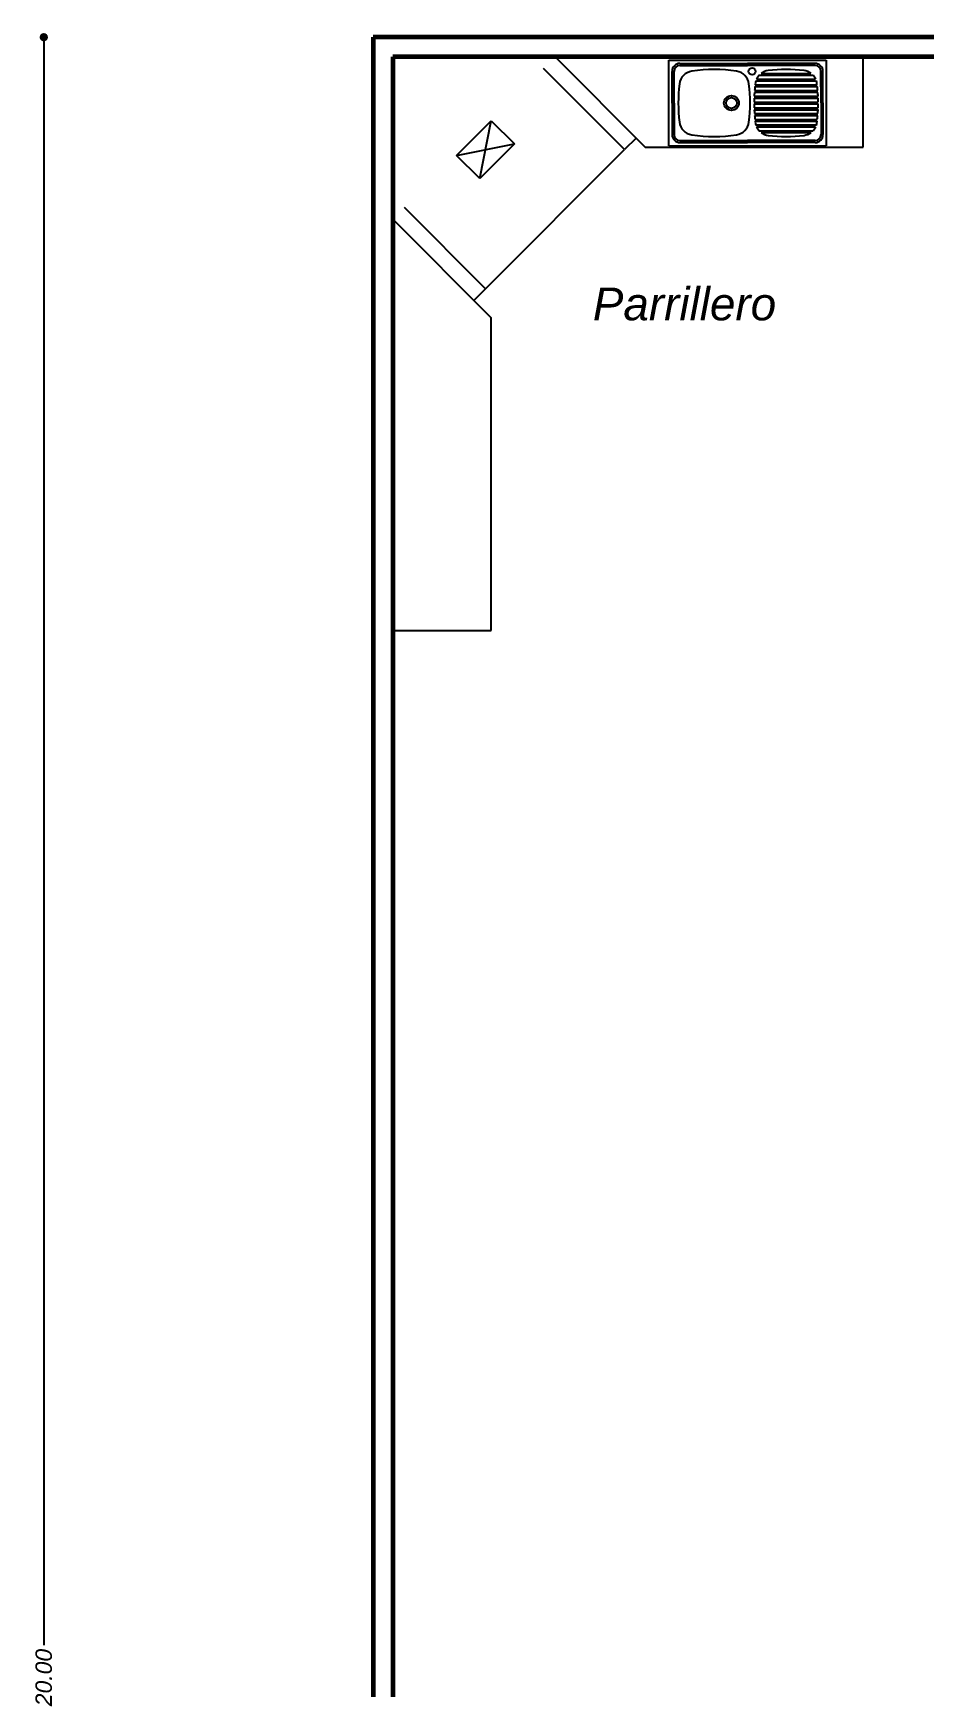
# Model space of a CAD drawing. Header units: metres. Extents: x 539 to 782, y 164 to 633.
# Drawn here: x 678.09 to 683.52, y 364.02 to 374.1 of the extents above; entities that cross this region are included whole.
import ezdxf

# ---------------------------------------------------------------- set-up
doc = ezdxf.new("R2010")
doc.units = ezdxf.units.M
doc.header["$PDMODE"] = 35
for name, color, linetype in [('Artefactos', 30, 'Continuous'), ('PISOS', 251, 'Continuous'), ('TEXTO', 134, 'Continuous')]:
    doc.layers.add(name, color=color, linetype=linetype)
doc.layers.add('cota', color=1, linetype='Continuous', lineweight=15)
doc.layers.add('MURO', color=4, linetype='Continuous', lineweight=60)
doc.styles.add('ARIAL', font='ariali.ttf')
doc.styles.add('STYLE1', font='ariali.ttf')
doc.dimstyles.new('C_50', dxfattribs={"dimscale": 0.5, "dimtxt": 0.2, "dimasz": 0.1, "dimexe": 0.1, "dimexo": 0.1, "dimgap": 0.05, "dimtad": 0, "dimzin": 4, "dimdsep": 46, "dimtxsty": 'ARIAL', "dimblk": 'DOT', "dimcen": 0.09, "dimse1": 1, "dimse2": 1, "dimclrd": 1, "dimclre": 1, "dimclrt": 2, "dimadec": 0, "dimazin": 0, "dimtfac": 1, "dimtix": 1, "dimtmove": 2, "dimatfit": 3, "dimfxl": 1, "dimtolj": 1, "dimtzin": 0, "dimarcsym": 0})

# ---------------------------------------------------------------- blocks, each defined once
blk = doc.blocks.new('LVA PLATO DE 1')
for p, q in [((-0.48, 0), (0.48, 0)), ((-0.48, -0.522), (-0.48, 0)), ((0.48, 0), (0.48, -0.522)), ((-0.46, -0.261), (-0.46, -0.068)), ((-0.448, -0.261), (-0.448, -0.068)), ((-0.412, -0.02), (0, -0.02)), ((-0.412, -0.032), (0, -0.032)), ((0.412, -0.02), (0, -0.02)), ((0.412, -0.032), (0, -0.032)), ((0.071, -0.092), (0.399, -0.092)), ((0.083, -0.081), (0.387, -0.081)), ((0.448, -0.261), (0.448, -0.068)), ((0.46, -0.261), (0.46, -0.068)), ((0.042, -0.196), (0.428, -0.196)), ((0.042, -0.196), (0.428, -0.196)), ((0.043, -0.185), (0.428, -0.185)), ((0.045, -0.161), (0.425, -0.161)), ((0.045, -0.161), (0.425, -0.161)), ((0.046, -0.151), (0.424, -0.151)), ((0.051, -0.127), (0.42, -0.127)), ((0.055, -0.116), (0.415, -0.116)), ((-0.46, -0.261), (-0.46, -0.454)), ((-0.448, -0.261), (-0.448, -0.454)), ((0.04, -0.231), (0.43, -0.231)), ((0.04, -0.255), (0.431, -0.255)), ((0.04, -0.267), (0.431, -0.267)), ((0.04, -0.291), (0.43, -0.291)), ((0.041, -0.22), (0.43, -0.22)), ((0.041, -0.302), (0.43, -0.302)), ((0.448, -0.261), (0.448, -0.454)), ((0.46, -0.261), (0.46, -0.454)), ((0.042, -0.326), (0.428, -0.326)), ((0.042, -0.326), (0.428, -0.326)), ((0.043, -0.337), (0.428, -0.337)), ((0.045, -0.361), (0.425, -0.361)), ((0.045, -0.361), (0.425, -0.361)), ((0.046, -0.371), (0.424, -0.371)), ((0.051, -0.395), (0.42, -0.395)), ((-0.412, -0.49), (0, -0.49)), ((-0.412, -0.502), (0, -0.502)), ((0.412, -0.49), (0, -0.49)), ((0.412, -0.502), (0, -0.502)), ((0.055, -0.406), (0.415, -0.406)), ((0.071, -0.43), (0.399, -0.43)), ((0.083, -0.441), (0.387, -0.441)), ((-0.48, -0.522), (0.48, -0.522)), ((-0.285, -0.522), (-0.285, -0.522))]:
    blk.add_line(p, q)
for centre, radius in [((0.028, -0.068), 0.021), ((-0.098, -0.261), 0.0456), ((-0.098, -0.261), 0.033)]:
    blk.add_circle(centre, radius)
for centre, radius, start, end in [((-0.412, -0.068), 0.048, 90, 180), ((-0.412, -0.068), 0.036, 90, 180), ((-0.326, -0.156), 0.09, 98.6781, 172.5788), ((-0.203, -0.957), 0.9, 81.3219, 98.6781), ((-0.081, -0.156), 0.09, 7.4212, 81.3219), ((0.137, -0.153), 0.09, 136.7976, 155.2972), ((0.137, -0.153), 0.09, 96.9793, 126.4305), ((0.235, -0.957), 0.9, 83.0207, 96.9793), ((0.334, -0.153), 0.09, 53.5695, 83.0207), ((0.334, -0.153), 0.09, 24.7028, 43.2024), ((0.412, -0.068), 0.048, 0, 90), ((0.412, -0.068), 0.036, 0, 90), ((0.478, -0.261), 0.9, 172.5788, 187.4212), ((-0.884, -0.261), 0.9, 352.5788, 7.4212), ((0.94, -0.261), 0.9, 175.8711, 177.4017), ((0.94, -0.261), 0.9, 173.6463, 175.1815), ((0.94, -0.261), 0.9, 172.3671, 172.954), ((0.137, -0.153), 0.09, 162.6678, 172.3671), ((0.334, -0.153), 0.09, 7.6329, 17.3322), ((-0.469, -0.261), 0.9, 7.046, 7.6329), ((-0.469, -0.261), 0.9, 4.8185, 6.3537), ((-0.469, -0.261), 0.9, 2.5983, 4.1289), ((0.94, -0.261), 0.9, 178.0898, 179.618), ((0.94, -0.261), 0.9, 180.382, 181.9102), ((0.94, -0.261), 0.9, 182.5983, 184.1289), ((-0.469, -0.261), 0.9, 355.8711, 357.4017), ((-0.469, -0.261), 0.9, 0.382, 1.9102), ((-0.469, -0.261), 0.9, 358.0898, 359.618), ((-0.326, -0.366), 0.09, 187.4212, 261.3219), ((-0.081, -0.366), 0.09, 278.6781, 352.5788), ((0.94, -0.261), 0.9, 184.8185, 186.3537), ((0.94, -0.261), 0.9, 187.046, 187.6329), ((0.137, -0.369), 0.09, 187.6329, 197.3322), ((0.334, -0.369), 0.09, 342.6678, 352.3671), ((-0.469, -0.261), 0.9, 352.3671, 352.954), ((-0.469, -0.261), 0.9, 353.6463, 355.1815), ((-0.412, -0.454), 0.048, 180, 270), ((-0.412, -0.454), 0.036, 180, 270), ((-0.203, 0.435), 0.9, 261.3219, 278.6781), ((0.137, -0.369), 0.09, 204.7028, 223.2024), ((0.137, -0.369), 0.09, 233.5695, 263.0207), ((0.235, 0.435), 0.9, 263.0207, 276.9793), ((0.334, -0.369), 0.09, 276.9793, 306.4305), ((0.334, -0.369), 0.09, 316.7976, 335.2972), ((0.412, -0.454), 0.048, 270, 0), ((0.412, -0.454), 0.036, 270, 0)]:
    blk.add_arc(centre, radius, start, end)
blk = doc.blocks.new('_Dot')
at = {"color": 0, "linetype": 'ByBlock', "lineweight": -2}
blk.add_line((-0.5, 0), (-1, 0), dxfattribs=at)
at = {"color": 0, "linetype": 'ByBlock', "const_width": 0.5}
blk.add_lwpolyline([(-0.25, 0, 1), (0.25, 0, 1)], format="xyb", close=True, dxfattribs=at)
blk = doc.blocks.new('*D210')
at = {"layer": 'cota', "color": 1, "lineweight": -2, "transparency": 16777216}
for p, q in [((678.156, 374.026), (678.156, 364.273)), ((678.156, 354.126), (678.156, 363.88))]:
    blk.add_line(p, q, dxfattribs=at)
at = {"layer": 'Defpoints', "color": 0, "transparency": 16777216}
for p in [(680.163, 374.076), (678.156, 354.076), (680.163, 354.076)]:
    blk.add_point(p, dxfattribs=at)
at = {"layer": 'cota', "color": 1, "lineweight": -2, "transparency": 16777216, "xscale": 0.05, "yscale": 0.05, "zscale": 0.05}
for p, rotation in [((678.156, 374.076), 90), ((678.156, 354.076), 270)]:
    blk.add_blockref('_Dot', p, dxfattribs=dict(at, rotation=rotation))
at = {"layer": 'cota', "color": 2, "transparency": 16777216, "insert": (678.156, 364.076), "char_height": 0.1, "attachment_point": 5, "rotation": 90, "style": 'ARIAL'}
blk.add_mtext('\\A1;20.00', dxfattribs=at)

msp = doc.modelspace()

# ---------------------------------------------------------------- linework, layer by layer
at = {"layer": 'Artefactos'}
for p, q in [((681.273, 373.956), (681.823, 373.406)), ((683.151, 373.406), (683.151, 373.956)), ((681.697, 373.391), (681.203, 373.886)), ((680.778, 373.461), (680.884, 373.567)), ((680.814, 373.214), (680.884, 373.567)), ((680.884, 373.567), (681.026, 373.426)), ((680.672, 373.355), (680.778, 373.461)), ((681.768, 373.461), (681.697, 373.391)), ((680.672, 373.355), (681.026, 373.426)), ((680.814, 373.214), (680.672, 373.355)), ((681.026, 373.426), (680.814, 373.214)), ((680.849, 372.542), (681.697, 373.391)), ((681.823, 373.406), (683.151, 373.406)), ((680.283, 372.966), (680.883, 372.366)), ((680.849, 372.542), (680.354, 373.037)), ((681.132, 372.825), (681.203, 372.896)), ((680.849, 372.542), (680.778, 372.471)), ((680.883, 370.459), (680.883, 372.366)), ((680.283, 370.459), (680.883, 370.459))]:
    msp.add_line(p, q, dxfattribs=at)
at = {"layer": 'MURO'}
for p, q in [((689.663, 374.076), (680.163, 374.076)), ((680.163, 374.076), (680.163, 369.376)), ((689.663, 373.956), (680.283, 373.956)), ((680.283, 373.956), (680.283, 369.376)), ((680.163, 369.376), (680.163, 358.076)), ((680.283, 369.376), (680.283, 358.076))]:
    msp.add_line(p, q, dxfattribs=at)
at = {"layer": 'PISOS'}
msp.add_line((680.163, 369.776), (680.163, 374.076), dxfattribs=at)

# ---------------------------------------------------------------- block references
at = {"layer": 'Artefactos', "rotation": 0.02457199156916769}
msp.add_blockref('LVA PLATO DE 1', (682.446, 373.936), dxfattribs=at)

# ---------------------------------------------------------------- texts
at = {"layer": 'TEXTO', "style": 'STYLE1'}
msp.add_text('Parrillero', height=0.2, rotation=360, dxfattribs=at).set_placement((681.503, 372.35))

# ---------------------------------------------------------------- dimensions: what is measured, and where the dimension line sits
at = {"layer": 'cota'}
dim = msp.add_linear_dim(base=(678.156, 354.076), p1=(680.163, 374.076), p2=(680.163, 354.076), angle=90, dimstyle='C_50', dxfattribs=at)
dim.commit()
dim.dimension.update_dxf_attribs({"geometry": '*D210', "text_midpoint": (678.156, 364.076)})

doc.saveas('drawing.dxf')
